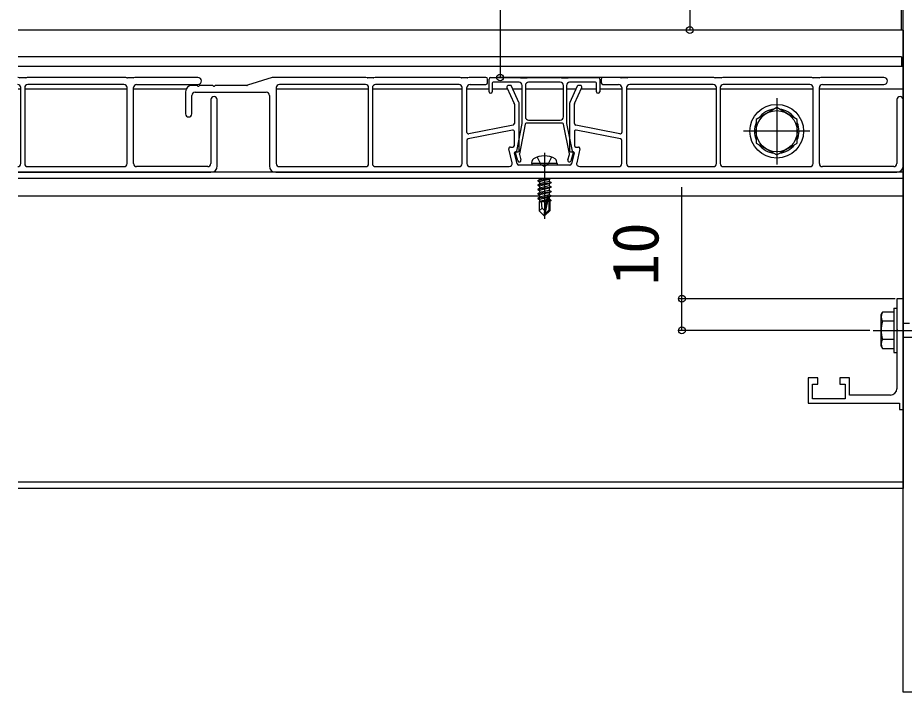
# Model space of a CAD drawing. Units: millimetres, scale not verified. Extents: x -875 to 875, y -1304 to 1296.
# Drawn here: x 343.9 to 624.4, y 318.4 to 531.8 of the extents above; entities that cross this region are included whole.
import ezdxf
from ezdxf.enums import TextEntityAlignment as Align

# ---------------------------------------------------------------- set-up
doc = ezdxf.new("R2010")
doc.units = ezdxf.units.MM
doc.header["$LTSCALE"] = 8
for name, color, linetype in [('0-2_YKK_11', 7, 'Continuous'), ('0-4_YKK_12', 2, 'Continuous'), ('0-5_YKK_13', 4, 'Continuous'), ('0-6_YKK_D', 6, 'Continuous'), ('0-8_YSS_K', 3, 'Continuous')]:
    doc.layers.add(name, color=color, linetype=linetype)
doc.styles.add('ＭＳ ゴシック', font='')
doc.styles.get('ＭＳ ゴシック').set_extended_font_data('MS Gothic')

msp = doc.modelspace()

# ---------------------------------------------------------------- linework, layer by layer
at = {"layer": '0-2_YKK_11'}
for points in [[(624, 407.9), (624, 442.9), (622, 442.9), (622, 433.358), (622.12, 433.175), (622.12, 432.625), (622, 432.442), (622, 414.4)], [(620, 412.4), (607, 412.4), (607, 417.9), (604, 417.9), (604, 415.9), (605.7, 415.9), (605.7, 411.2), (595.3, 411.2), (595.3, 415.9), (597, 415.9), (597, 417.9), (594, 417.9), (594, 409.9), (622.8, 409.9), (622.8, 407.9), (624, 407.9)]]:
    msp.add_lwpolyline(points, dxfattribs=at)
msp.add_arc((620, 414.4), 2, 270.00001, 359.99999, dxfattribs=at)
at = {"layer": '0-4_YKK_12'}
for p, q in [((623.5, 527.9), (623.5, 535.9)), ((623.5, 527.9), (344, 527.9)), ((624, 527.9), (344, 527.9)), ((624, 527.9), (624, 382.9)), ((623.501, 519.4), (344, 519.4)), ((623.501, 519.4), (623.501, 516.4)), ((624, 519.1), (623.501, 519.1)), ((623.501, 516.4), (344, 516.4)), ((624, 516.4), (344, 516.4)), ((624, 518.1), (623.501, 518.1)), ((344.901, 509.2), (344, 509.2)), ((378.501, 509.2), (346.101, 509.2)), ((397.168, 509.2), (380.501, 509.2)), ((454.901, 509.2), (425.701, 509.2)), ((484.501, 509.2), (456.101, 509.2)), ((493.001, 509.2), (486.001, 509.2)), ((498.899, 509.2), (494.001, 509.2)), ((503.501, 509.2), (500.546, 509.2)), ((516.501, 509.2), (504.501, 509.2)), ((520.457, 509.2), (517.501, 509.2)), ((527.001, 509.2), (522.104, 509.2)), ((535.001, 509.2), (528.001, 509.2)), ((564.901, 509.2), (536.501, 509.2)), ((595.501, 509.2), (566.101, 509.2)), ((624, 509.2), (597.501, 509.2)), ((584.001, 506.4), (584.001, 485.4)), ((594.501, 495.9), (573.501, 495.9)), ((624, 482.9), (344, 482.9)), ((624, 480.9), (344, 480.9)), ((508.951, 475.4), (344, 475.4)), ((624, 475.4), (512.601, 475.4)), ((624, 384.9), (344, 384.9)), ((624, 382.9), (344, 382.9))]:
    msp.add_line(p, q, dxfattribs=at)
at = {"layer": '0-5_YKK_13'}
for p, q in [((344.431, 512.771), (344.071, 512.879)), ((346.428, 512.75), (344.574, 512.75)), ((346.931, 512.879), (346.571, 512.771)), ((377.928, 512.9), (347.074, 512.9)), ((377.501, 510.7), (347.101, 510.7)), ((378.431, 512.771), (378.071, 512.879)), ((380.428, 512.75), (378.574, 512.75)), ((380.931, 512.879), (380.571, 512.771)), ((400.901, 512.9), (381.074, 512.9)), ((381.501, 510.7), (400.901, 510.7)), ((424.428, 512.877), (416.574, 510.423)), ((453.928, 512.9), (424.577, 512.9)), ((453.901, 510.7), (426.701, 510.7)), ((454.431, 512.771), (454.071, 512.879)), ((456.428, 512.75), (454.574, 512.75)), ((456.931, 512.879), (456.571, 512.771)), ((483.678, 512.9), (457.074, 512.9)), ((483.501, 510.7), (457.101, 510.7)), ((484.181, 512.771), (483.821, 512.879)), ((486.178, 512.75), (484.324, 512.75)), ((486.681, 512.879), (486.321, 512.771)), ((492.001, 512.9), (486.824, 512.9)), ((487.001, 510.7), (492.001, 510.7)), ((492.501, 511.2), (492.501, 512.4)), ((493.001, 508.4), (493.001, 512.4)), ((493.501, 512.9), (502.428, 512.9)), ((494.001, 511.1), (494.001, 508.4)), ((502.501, 511.4), (494.301, 511.4)), ((502.571, 512.879), (502.931, 512.771)), ((503.074, 512.75), (504.928, 512.75)), ((505.071, 512.771), (505.431, 512.879)), ((505.574, 512.9), (515.428, 512.9)), ((515.571, 512.879), (515.931, 512.771)), ((516.074, 512.75), (517.928, 512.75)), ((518.071, 512.771), (518.431, 512.879)), ((526.701, 511.4), (518.501, 511.4)), ((518.574, 512.9), (527.501, 512.9)), ((527.001, 508.4), (527.001, 511.1)), ((528.001, 512.4), (528.001, 508.4)), ((528.501, 512.4), (528.501, 511.2)), ((534.178, 512.9), (529.001, 512.9)), ((529.001, 510.7), (534.001, 510.7)), ((534.681, 512.771), (534.321, 512.879)), ((536.678, 512.75), (534.824, 512.75)), ((537.181, 512.879), (536.821, 512.771)), ((563.928, 512.9), (537.324, 512.9)), ((563.901, 510.7), (537.501, 510.7)), ((564.431, 512.771), (564.071, 512.879)), ((566.428, 512.75), (564.574, 512.75)), ((566.931, 512.879), (566.571, 512.771)), ((594.928, 512.9), (567.074, 512.9)), ((594.501, 510.7), (567.101, 510.7)), ((595.431, 512.771), (595.071, 512.879)), ((597.428, 512.75), (595.574, 512.75)), ((597.931, 512.879), (597.571, 512.771)), ((617.901, 512.9), (598.074, 512.9)), ((598.501, 510.7), (617.901, 510.7)), ((344.901, 485.7), (344.901, 509.7)), ((344.901, 485.7), (344.901, 509.7)), ((346.101, 509.7), (346.101, 485.7)), ((378.501, 485.7), (378.501, 509.7)), ((380.501, 485.7), (380.501, 509.7)), ((397.001, 508.4), (397.001, 501.4)), ((400.481, 510.4), (399.001, 510.4)), ((400.001, 508.2), (422.501, 508.2)), ((405.481, 510.4), (401.521, 510.4)), ((416.425, 510.4), (406.521, 510.4)), ((425.701, 509.7), (425.701, 485.7)), ((454.901, 485.7), (454.901, 509.7)), ((456.101, 509.7), (456.101, 485.7)), ((484.501, 485.7), (484.501, 509.7)), ((486.001, 495.51), (486.001, 509.7)), ((498.675, 509.693), (500.956, 504.674)), ((499.679, 510.4), (499.13, 510.4)), ((502.456, 504.999), (500.134, 510.107)), ((503.501, 498.43), (503.501, 510.4)), ((504.501, 510.4), (504.501, 500.4)), ((516.501, 500.4), (516.501, 510.4)), ((517.501, 510.4), (517.501, 498.43)), ((520.868, 510.107), (518.546, 504.988)), ((520.046, 504.663), (522.328, 509.693)), ((521.872, 510.4), (521.323, 510.4)), ((535.001, 509.7), (535.001, 495.51)), ((536.501, 509.7), (536.501, 485.7)), ((564.901, 485.7), (564.901, 509.7)), ((566.101, 509.7), (566.101, 485.7)), ((595.501, 485.7), (595.501, 509.7)), ((597.501, 485.7), (597.501, 509.7)), ((399.001, 501.4), (399.001, 507.2)), ((405.001, 505.9), (405.001, 485.7)), ((407.001, 484.9), (407.001, 505.9)), ((423.501, 507.2), (423.501, 484.9)), ((622.001, 505.9), (622.001, 485.7)), ((624.001, 484.9), (624.001, 505.9)), ((501.001, 504.467), (501.001, 498.31)), ((502.501, 489.7), (502.501, 504.792)), ((518.501, 504.781), (518.501, 489.7)), ((520.001, 498.31), (520.001, 504.457)), ((505.501, 499.4), (515.501, 499.4)), ((500.599, 497.82), (486.599, 495.02)), ((501.738, 489.583), (503.495, 498.371)), ((504.473, 498.159), (502.58, 488.698)), ((516.235, 498.4), (504.767, 498.4)), ((518.422, 488.698), (516.529, 498.159)), ((517.507, 498.371), (519.264, 489.583)), ((534.403, 495.02), (520.403, 497.82)), ((500.403, 496.251), (486.403, 493.451)), ((501.001, 491.4), (501.001, 495.76)), ((520.001, 495.76), (520.001, 491.4)), ((534.599, 493.451), (520.599, 496.251)), ((486.001, 492.96), (486.001, 485.7)), ((499.735, 490.9), (500.501, 490.9)), ((520.501, 490.9), (521.267, 490.9)), ((535.001, 485.7), (535.001, 492.96)), ((500.285, 485.932), (499.248, 490.284)), ((501.909, 485.584), (501.089, 489.031)), ((501.381, 489.4), (502.201, 489.4)), ((502.12, 486.562), (501.415, 489.011)), ((502.586, 488.556), (503.081, 486.838)), ((510.501, 489.1), (510.501, 468.2)), ((517.92, 486.838), (518.416, 488.556)), ((518.801, 489.4), (519.621, 489.4)), ((519.587, 489.011), (518.881, 486.562)), ((519.913, 489.031), (519.092, 485.584)), ((521.753, 490.284), (520.717, 485.932)), ((509.981, 485.2), (502.396, 485.2)), ((506.501, 485.7), (506.642, 486.502)), ((514.501, 485.7), (506.501, 485.7)), ((506.501, 485.7), (506.589, 485.2)), ((514.413, 485.2), (506.589, 485.2)), ((518.606, 485.2), (511.021, 485.2)), ((514.501, 485.7), (514.359, 486.502)), ((514.501, 485.7), (514.413, 485.2)), ((344, 482.9), (353.5, 482.9)), ((344, 482.9), (405.001, 482.9)), ((347.101, 484.7), (377.501, 484.7)), ((404.001, 484.7), (381.501, 484.7)), ((425.501, 482.9), (622.001, 482.9)), ((426.701, 484.7), (453.901, 484.7)), ((457.101, 484.7), (483.501, 484.7)), ((487.001, 484.7), (499.312, 484.7)), ((521.69, 484.7), (534.001, 484.7)), ((537.501, 484.7), (563.901, 484.7)), ((567.101, 484.7), (594.501, 484.7)), ((621.001, 484.7), (598.501, 484.7)), ((512.301, 480.9), (508.401, 480.25)), ((508.401, 480.35), (511.701, 480.9)), ((508.401, 480.35), (508.951, 480.668)), ((508.401, 480.35), (508.401, 480.25)), ((508.401, 480.25), (508.951, 479.932)), ((508.401, 478.95), (512.601, 479.65)), ((509.98, 480.9), (508.951, 480.668)), ((508.951, 480.9), (508.951, 480.668)), ((512.051, 479.968), (508.951, 479.268)), ((508.951, 479.932), (508.951, 479.268)), ((512.051, 480.632), (512.051, 479.968)), ((512.601, 479.65), (512.051, 479.968)), ((512.601, 479.65), (512.601, 479.55)), ((512.601, 479.55), (508.401, 478.85)), ((508.401, 478.95), (508.951, 479.268)), ((508.401, 478.95), (508.401, 478.85)), ((508.401, 478.85), (508.951, 478.532)), ((508.401, 477.55), (512.601, 478.25)), ((512.601, 478.15), (508.401, 477.45)), ((508.401, 477.55), (508.951, 477.868)), ((508.401, 477.55), (508.401, 477.45)), ((508.401, 477.45), (508.951, 477.132)), ((508.401, 476.15), (512.601, 476.85)), ((512.051, 478.568), (508.951, 477.868)), ((508.951, 478.532), (508.951, 477.868)), ((512.051, 477.168), (508.951, 476.468)), ((508.951, 477.132), (508.951, 476.468)), ((512.051, 479.232), (512.051, 478.568)), ((512.601, 478.25), (512.051, 478.568)), ((512.051, 477.832), (512.051, 477.168)), ((512.601, 476.85), (512.051, 477.168)), ((512.601, 478.25), (512.601, 478.15)), ((512.601, 476.85), (512.601, 476.75)), ((512.601, 476.75), (508.401, 476.05)), ((508.401, 476.15), (508.951, 476.468)), ((508.401, 476.15), (508.401, 476.05)), ((508.401, 476.05), (508.951, 475.732)), ((508.401, 474.75), (511.426, 475.254)), ((511.399, 475.15), (508.401, 474.65)), ((508.401, 474.75), (508.951, 475.068)), ((508.401, 474.75), (508.401, 474.65)), ((508.401, 474.65), (508.951, 474.332)), ((512.051, 475.768), (508.951, 475.068)), ((508.951, 475.732), (508.951, 475.068)), ((511.341, 474.872), (508.951, 474.332)), ((508.951, 474.332), (508.951, 473.668)), ((511.196, 474.175), (508.951, 473.668)), ((511.41, 475.207), (510.501, 470.822)), ((511.833, 475.323), (510.651, 469.624)), ((511.833, 475.322), (512.601, 475.45)), ((512.601, 475.35), (511.888, 475.231)), ((512.051, 474.368), (511.898, 474.333)), ((511.901, 475.152), (511.901, 470.874)), ((512.501, 474.108), (511.901, 474.009)), ((512.051, 476.432), (512.051, 475.768)), ((512.601, 475.45), (512.051, 475.768)), ((512.051, 475.032), (512.051, 474.368)), ((512.501, 474.108), (512.051, 474.368)), ((512.501, 474.108), (512.501, 473.892)), ((512.601, 475.45), (512.601, 475.35)), ((508.801, 473.6), (508.951, 473.668)), ((508.801, 473.6), (508.801, 470.75)), ((511.077, 473.6), (508.801, 473.6)), ((509.758, 471.553), (508.801, 470.75)), ((511.136, 473.883), (509.418, 473.6)), ((511.081, 473.616), (510.997, 473.6)), ((512.501, 473.892), (511.901, 473.776)), ((512.201, 473.6), (511.901, 473.6)), ((512.501, 473.892), (512.201, 473.719)), ((512.201, 473.719), (512.201, 470.75)), ((510.351, 469.2), (508.801, 470.75)), ((510.501, 470.822), (510.351, 469.2)), ((510.351, 469.2), (510.651, 469.2)), ((510.501, 470.822), (510.501, 469.2)), ((511.901, 470.874), (510.651, 469.624)), ((510.651, 469.2), (512.201, 470.75)), ((510.651, 469.624), (510.651, 469.2)), ((512.201, 470.75), (511.901, 470.874)), ((617, 437.9), (617.433, 438.65)), ((617, 427.9), (617, 437.9)), ((621, 438.65), (617.431, 438.65)), ((621, 439.9), (621, 425.9)), ((621, 439.9), (622, 439.9)), ((621, 438.65), (621, 427.15)), ((622, 439.9), (622, 425.9)), ((621, 435.787), (617.447, 435.787)), ((624, 435.15), (626, 435.15)), ((614.5, 432.9), (713.5, 432.9)), ((621, 430.013), (617.447, 430.013)), ((627, 430.65), (624, 430.65)), ((617, 427.9), (617.433, 427.15)), ((617.431, 427.15), (621, 427.15)), ((621, 425.9), (622, 425.9))]:
    msp.add_line(p, q, dxfattribs=at)
for points in [[(515.501, 511.4), (510.501, 511.4), (505.501, 511.4)], [(508.201, 487.679), (509.356, 485.363), (510.501, 484.754)], [(512.801, 487.679), (511.646, 485.363), (510.501, 484.754)], [(512.514, 480.9), (512.051, 480.632), (508.951, 479.932)], [(512.601, 479.55), (512.051, 479.232), (508.951, 478.532)], [(512.601, 478.15), (512.051, 477.832), (508.951, 477.132)], [(512.601, 476.75), (512.051, 476.432), (508.951, 475.732)], [(512.601, 475.35), (512.051, 475.032), (511.901, 474.999)], [(510.501, 470.822), (509.758, 471.553), (509.601, 473.6)]]:
    msp.add_lwpolyline(points, dxfattribs=at)
msp.add_lwpolyline([(584.001, 503.406), (577.501, 499.653), (577.501, 492.147), (584.001, 488.394), (590.501, 492.147), (590.501, 499.653)], close=True, dxfattribs=at)
for radius in [8.5, 6.5]:
    msp.add_circle((584.001, 495.9), radius, dxfattribs=at)
for centre, radius, start, end in [((343.901, 509.7), 1, 0, 90), ((343.901, 509.7), 1, 0, 90), ((343.928, 512.4), 0.5, 73.30076, 90), ((344.574, 513.25), 0.5, 253.30076, 270), ((347.101, 509.7), 1, 90, 180), ((346.428, 513.25), 0.5, 270, 286.69924), ((347.074, 512.4), 0.5, 90, 106.69924), ((377.501, 509.7), 1, 0, 90), ((377.928, 512.4), 0.5, 73.30076, 90), ((378.574, 513.25), 0.5, 253.30076, 270), ((380.428, 513.25), 0.5, 270, 286.69924), ((381.501, 509.7), 1, 90, 180), ((381.074, 512.4), 0.5, 90, 106.69924), ((400.901, 511.8), 1.1, 270, 90), ((416.425, 510.9), 0.5, 270, 287.35402), ((424.577, 512.4), 0.5, 90, 107.35402), ((426.701, 509.7), 1, 90, 180), ((453.901, 509.7), 1, 0, 90), ((453.928, 512.4), 0.5, 73.30076, 90), ((454.574, 513.25), 0.5, 253.30076, 270), ((457.101, 509.7), 1, 90, 180), ((456.428, 513.25), 0.5, 270, 286.69924), ((457.074, 512.4), 0.5, 90, 106.69924), ((483.501, 509.7), 1, 360, 90), ((483.678, 512.4), 0.5, 73.30076, 90), ((484.324, 513.25), 0.5, 253.30076, 270), ((487.001, 509.7), 1, 90, 180), ((486.178, 513.25), 0.5, 270, 286.69924), ((486.824, 512.4), 0.5, 90, 106.69924), ((492.001, 512.4), 0.5, 0, 90), ((492.001, 511.2), 0.5, 270, 0), ((493.501, 512.4), 0.5, 90, 180), ((494.301, 511.1), 0.3, 90, 180), ((502.428, 512.4), 0.5, 73.30076, 90), ((502.501, 510.4), 1, 0, 90), ((503.074, 513.25), 0.5, 253.30076, 270), ((505.501, 510.4), 1, 90, 180), ((504.928, 513.25), 0.5, 270, 286.69924), ((505.574, 512.4), 0.5, 90, 106.69924), ((515.428, 512.4), 0.5, 73.30076, 90), ((515.501, 510.4), 1, 0, 90), ((516.074, 513.25), 0.5, 253.30076, 270), ((518.501, 510.4), 1, 90, 180), ((517.928, 513.25), 0.5, 270, 286.69924), ((518.574, 512.4), 0.5, 90, 106.69924), ((526.701, 511.1), 0.3, 360, 90), ((527.501, 512.4), 0.5, 0, 90), ((529.001, 512.4), 0.5, 90, 180), ((529.001, 511.2), 0.5, 180, 270), ((534.001, 509.7), 1, 0, 90), ((534.178, 512.4), 0.5, 73.30076, 90), ((534.824, 513.25), 0.5, 253.30076, 270), ((537.501, 509.7), 1, 90, 180), ((536.678, 513.25), 0.5, 270, 286.69924), ((537.324, 512.4), 0.5, 90, 106.69924), ((563.901, 509.7), 1, 0, 90), ((563.928, 512.4), 0.5, 73.30076, 90), ((564.574, 513.25), 0.5, 253.30076, 270), ((567.101, 509.7), 1, 90, 180), ((566.428, 513.25), 0.5, 270, 286.69924), ((567.074, 512.4), 0.5, 90, 106.69924), ((594.501, 509.7), 1, 0, 90), ((594.928, 512.4), 0.5, 73.30076, 90), ((595.574, 513.25), 0.5, 253.30076, 270), ((597.428, 513.25), 0.5, 270, 286.69924), ((598.501, 509.7), 1, 90, 180), ((598.074, 512.4), 0.5, 90, 106.69924), ((617.901, 511.8), 1.1, 270, 90), ((399.001, 508.4), 2, 90, 180), ((400.001, 507.2), 1, 90, 180), ((400.481, 510.1), 0.3, 30, 90), ((401.001, 510.4), 0.3, 210, 330), ((401.521, 510.1), 0.3, 90, 150), ((405.481, 510.1), 0.3, 30, 90), ((406.001, 510.4), 0.3, 210, 330), ((406.521, 510.1), 0.3, 90, 150), ((422.501, 507.2), 1, 0, 90), ((493.501, 508.4), 0.5, 180, 270), ((493.501, 508.4), 0.5, 270, 0), ((499.13, 509.9), 0.5, 90, 204.44395), ((499.679, 509.9), 0.5, 24.44395, 90), ((521.323, 509.9), 0.5, 90, 155.5983), ((521.872, 509.9), 0.5, 335.5983, 90), ((527.501, 508.4), 0.5, 180, 270), ((527.501, 508.4), 0.5, 270, 0), ((406.001, 505.9), 1, 0, 180), ((502.001, 504.792), 0.5, 0, 24.44395), ((519.001, 504.781), 0.5, 155.5983, 180), ((623.001, 505.9), 1, 0, 180), ((500.501, 504.467), 0.5, 360, 24.44395), ((520.501, 504.457), 0.5, 155.5983, 180), ((584.001, 495.9), 7.05, 97.21814, 142.78186), ((584.001, 495.9), 7.05, 37.21814, 82.78186), ((398.001, 501.4), 1, 180, 0), ((505.501, 500.4), 1, 180, 270), ((515.501, 500.4), 1, 270, 360), ((500.501, 498.31), 0.5, 281.30993, 0), ((503.201, 498.43), 0.3, 348.69007, 0), ((504.767, 498.1), 0.3, 90, 168.69007), ((516.235, 498.1), 0.3, 11.30993, 90), ((517.801, 498.43), 0.3, 180, 191.30993), ((520.501, 498.31), 0.5, 180, 258.69007), ((584.001, 495.9), 7.05, 157.21814, 202.78186), ((584.001, 495.9), 7.05, 337.21814, 22.78186), ((486.501, 495.51), 0.5, 180, 281.30993), ((500.501, 495.76), 0.5, 0, 101.30993), ((520.501, 495.76), 0.5, 78.69007, 180), ((534.501, 495.51), 0.5, 258.69007, 0), ((486.501, 492.96), 0.5, 101.30993, 180), ((499.735, 490.4), 0.5, 90, 193.3925), ((500.501, 491.4), 0.5, 270, 0), ((520.501, 491.4), 0.5, 180, 270), ((521.267, 490.4), 0.5, 346.6075, 90), ((534.501, 492.96), 0.5, 360, 78.69007), ((584.001, 495.9), 7.05, 217.21814, 262.78186), ((584.001, 495.9), 7.05, 277.21814, 322.78186), ((501.381, 489.1), 0.3, 90, 193.3925), ((501.701, 489.1), 0.3, 114.827, 197.33887), ((501.443, 489.642), 0.3, 296.01796, 348.69007), ((502.201, 489.7), 0.3, 270, 0), ((502.875, 488.639), 0.3, 168.69007, 196.079), ((510.501, 481.6), 6.5, 57.94412, 122.05588), ((518.127, 488.639), 0.3, 343.921, 11.30993), ((518.801, 489.7), 0.3, 180, 270), ((519.558, 489.642), 0.3, 191.30993, 243.98204), ((519.301, 489.1), 0.3, 342.66113, 65.173), ((519.621, 489.1), 0.3, 346.6075, 90), ((343.901, 485.7), 1, 270, 0), ((343.901, 485.7), 1, 270, 0), ((347.101, 485.7), 1, 180, 270), ((377.501, 485.7), 1, 270, 0), ((381.501, 485.7), 1, 180, 270), ((404.001, 485.7), 1, 270, 0), ((426.701, 485.7), 1, 180, 270), ((453.901, 485.7), 1, 270, 0), ((457.101, 485.7), 1, 180, 270), ((483.501, 485.7), 1, 270, 360), ((487.001, 485.7), 1, 180, 270), ((499.312, 485.7), 1, 270, 13.3925), ((502.396, 485.7), 0.5, 193.3925, 270), ((502.601, 486.7), 0.5, 196.079, 16.079), ((507.529, 486.346), 0.9, 122.05588, 170), ((509.981, 484.9), 0.3, 30, 90), ((511.021, 484.9), 0.3, 90, 150), ((513.473, 486.346), 0.9, 10, 57.94412), ((518.401, 486.7), 0.5, 163.921, 343.921), ((518.606, 485.7), 0.5, 270, 346.6075), ((521.69, 485.7), 1, 166.6075, 270), ((534.001, 485.7), 1, 270, 0), ((537.501, 485.7), 1, 180, 270), ((563.901, 485.7), 1, 270, 0), ((567.101, 485.7), 1, 180, 270), ((594.501, 485.7), 1, 270, 0), ((598.501, 485.7), 1, 180, 270), ((621.001, 485.7), 1, 270, 0), ((405.001, 484.9), 2, 270, 0), ((425.501, 484.9), 2, 180, 270), ((510.501, 485.2), 0.3, 210, 330), ((622.001, 484.9), 2, 270, 0), ((511.653, 475.152), 0.248, 0, 167.19096), ((619.556, 437.23), 2.556, 146.25178, 214.38425), ((626.553, 432.9), 9.553, 162.41205, 197.58795), ((619.556, 428.57), 2.556, 145.61575, 213.74822)]:
    msp.add_arc(centre, radius, start, end, dxfattribs=at)
at = {"layer": '0-6_YKK_D'}
for p, q in [((496.5, 607.9), (496.5, 512.9)), ((556.5, 607.9), (556.5, 527.9)), ((556.5, 527.9), (555.5, 527.9)), ((556.5, 512.9), (495.5, 512.9)), ((621.5, 442.9), (553, 442.9)), ((613.5, 432.9), (553, 432.9))]:
    msp.add_line(p, q, dxfattribs=at)
msp.add_lwpolyline([(554, 432.9), (554, 442.9), (554, 478.2)], dxfattribs=at)
for centre in [(556.5, 527.9), (496.5, 512.9), (554, 442.9), (554, 432.9)]:
    msp.add_circle(centre, 1.075, dxfattribs=at)
at = {"layer": '0-8_YSS_K'}
for p, q in [((624, 318.4), (624, 541.855)), ((644, 318.4), (624, 318.4))]:
    msp.add_line(p, q, dxfattribs=at)

# ---------------------------------------------------------------- texts
at = {"layer": '0-6_YKK_D', "style": 'ＭＳ ゴシック'}
msp.add_text('10', height=14.66, rotation=90, dxfattribs=at).set_placement((551, 447.132), align=Align.BOTTOM_LEFT)

doc.saveas('drawing.dxf')
